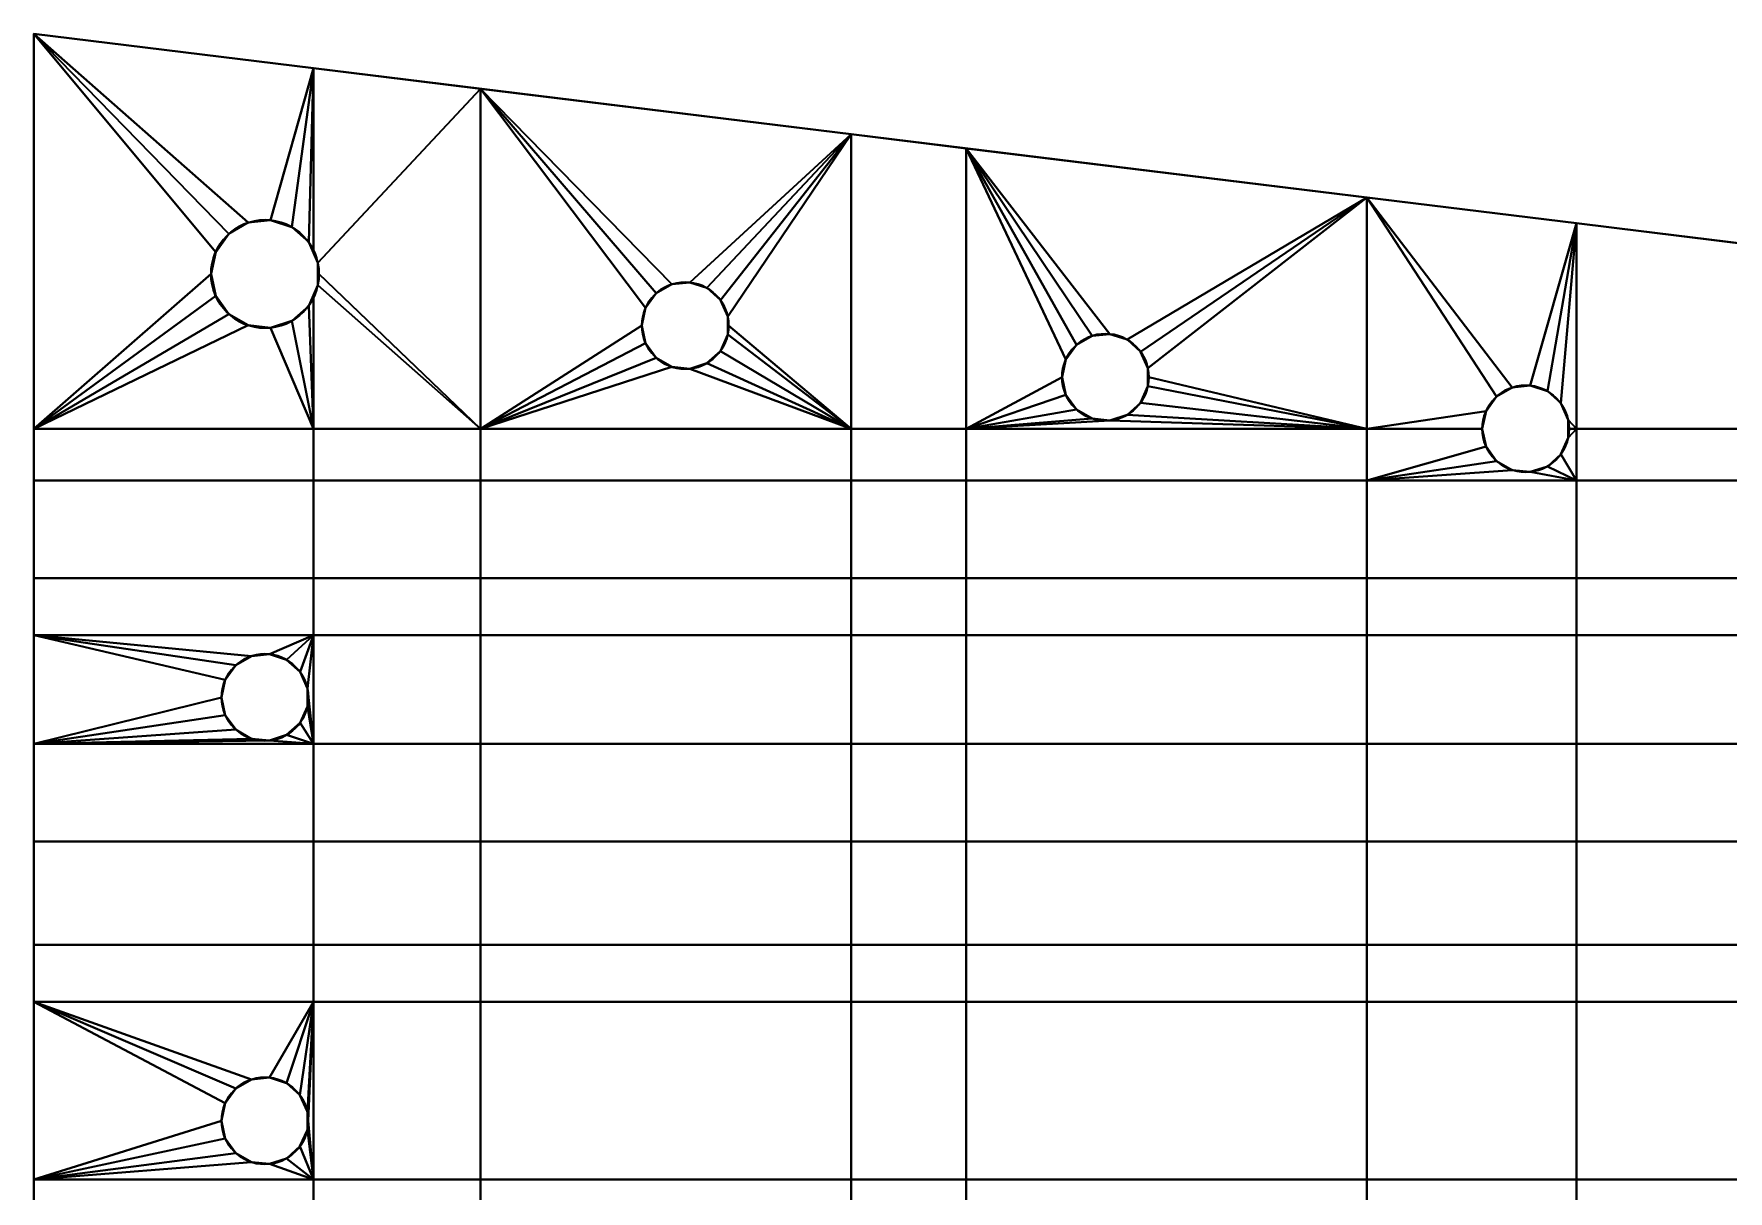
# Model space of a CAD drawing. Header units: millimetres. Extents: x 0 to 430, y 0 to 190.
# Drawn here: x 1.5 to 81.5, y 135.2 to 189.8 of the extents above; entities that cross this region are included whole.
import ezdxf

# ---------------------------------------------------------------- set-up
doc = ezdxf.new("R2010")
doc.units = ezdxf.units.MM
doc.layers.add('1', color=7, linetype='Continuous', true_color=0xffffff)

# ---------------------------------------------------------------- blocks, each defined once
blk = doc.blocks.new('UG_SURFACE_001')
at = {"layer": '1', "color": 252, "linetype": 'Continuous', "lineweight": 35}
for points in [[(1.5, 189.815819, 3.5), (10.088467, 179.512441, 3.5), (10.711725, 180.370286, 3.5)], [(1.5, 189.815819, 3.5), (1.5, 171.163097, 3.5), (9.868008, 178.475261, 3.5), (10.088467, 179.512441, 3.5)], [(14.704899, 188.194469, 3.5), (1.5, 189.815819, 3.5), (11.630015, 180.900455, 3.5), (12.684555, 181.011289, 3.5)], [(10.711725, 180.370286, 3.5), (11.630015, 180.900455, 3.5), (1.5, 189.815819, 3.5)], [(1.5, 189.815819, 1.5), (11.630015, 180.900455, 1.5), (10.711725, 180.370286, 1.5)], [(10.711725, 180.370286, 1.5), (10.088467, 179.512441, 1.5), (1.5, 189.815819, 1.5)], [(10.088467, 179.512441, 1.5), (9.868008, 178.475261, 1.5), (1.5, 171.163097, 1.5), (1.5, 189.815819, 1.5)], [(12.684555, 181.011289, 1.5), (11.630015, 180.900455, 1.5), (1.5, 189.815819, 1.5), (14.704899, 188.194469, 1.5)], [(14.704899, 188.194469, 1.5), (1.5, 189.815819, 1.5), (1.5, 189.815819, 3.5), (14.704899, 188.194469, 3.5)], [(1.5, 171.163097, 3.5), (1.5, 189.815819, 3.5), (1.5, 189.815819, 1.5), (1.5, 171.163097, 1.5)], [(14.704899, 188.194469, 3.5), (12.684555, 181.011289, 3.5), (13.693008, 180.683628, 3.5)], [(13.693008, 180.683628, 1.5), (12.684555, 181.011289, 1.5), (14.704899, 188.194469, 1.5)], [(13.693008, 180.683628, 3.5), (14.481001, 179.974109, 3.5), (14.704899, 188.194469, 3.5)], [(14.704899, 188.194469, 1.5), (14.481001, 179.974109, 1.5), (13.693008, 180.683628, 1.5)], [(14.481001, 179.974109, 3.5), (14.704899, 179.471225, 3.5), (14.704899, 188.194469, 3.5)], [(14.704899, 188.194469, 1.5), (14.704899, 179.471225, 1.5), (14.481001, 179.974109, 1.5)], [(22.593468, 187.225878, 3.5), (14.704899, 188.194469, 3.5), (14.704899, 179.471225, 3.5), (14.912284, 179.005429, 3.5)], [(14.912284, 179.005429, 1.5), (14.704899, 179.471225, 1.5), (14.704899, 188.194469, 1.5), (22.593468, 187.225878, 1.5)], [(14.704899, 188.194469, 3.5), (22.593468, 187.225878, 3.5), (22.593468, 187.225878, 1.5), (14.704899, 188.194469, 1.5)], [(22.593468, 171.163097, 3.5), (22.593468, 187.225878, 3.5), (14.912284, 179.005429, 3.5), (14.912284, 177.945092, 3.5)], [(14.968008, 178.475261, 1.5), (14.912284, 179.005429, 1.5), (22.593468, 187.225878, 1.5), (22.593468, 171.163097, 1.5)], [(22.593468, 187.225878, 3.5), (22.593468, 171.163097, 3.5), (30.218931, 176.037878, 3.5), (30.396162, 176.871687, 3.5)], [(22.593468, 187.225878, 3.5), (30.897213, 177.561328, 3.5), (31.635445, 177.987546, 3.5)], [(30.396162, 176.871687, 3.5), (30.897213, 177.561328, 3.5), (22.593468, 187.225878, 3.5)], [(31.635445, 177.987546, 3.5), (32.483213, 178.07664, 3.5), (40.102527, 185.076028, 3.5), (22.593468, 187.225878, 3.5)], [(22.593468, 187.225878, 1.5), (30.897213, 177.561328, 1.5), (30.396162, 176.871687, 1.5)], [(22.593468, 187.225878, 1.5), (40.102527, 185.076028, 1.5), (32.483213, 178.07664, 1.5), (31.635445, 177.987546, 1.5)], [(31.635445, 177.987546, 1.5), (30.897213, 177.561328, 1.5), (22.593468, 187.225878, 1.5)], [(30.396162, 176.871687, 1.5), (30.218931, 176.037878, 1.5), (22.593468, 171.163097, 1.5), (22.593468, 187.225878, 1.5)], [(22.593468, 187.225878, 3.5), (40.102527, 185.076028, 3.5), (40.102527, 185.076028, 1.5), (22.593468, 187.225878, 1.5)], [(40.102527, 185.076028, 3.5), (32.483213, 178.07664, 3.5), (33.293929, 177.813232, 3.5)], [(33.293929, 177.813232, 1.5), (32.483213, 178.07664, 1.5), (40.102527, 185.076028, 1.5)], [(33.293929, 177.813232, 3.5), (33.927415, 177.24283, 3.5), (40.102527, 185.076028, 3.5)], [(40.102527, 185.076028, 1.5), (33.927415, 177.24283, 1.5), (33.293929, 177.813232, 1.5)], [(33.927415, 177.24283, 3.5), (34.274135, 176.464096, 3.5), (40.102527, 185.076028, 3.5)], [(34.274135, 176.464096, 1.5), (33.927415, 177.24283, 1.5), (40.102527, 185.076028, 1.5)], [(40.102527, 171.163097, 3.5), (40.102527, 185.076028, 3.5), (34.274135, 176.464096, 3.5), (34.274135, 175.61166, 3.5)], [(34.318931, 176.037878, 1.5), (34.274135, 176.464096, 1.5), (40.102527, 185.076028, 1.5), (40.102527, 171.163097, 1.5)], [(40.102527, 185.076028, 3.5), (40.102527, 171.163097, 3.5), (45.534927, 171.163097, 3.5), (45.534927, 184.409007, 3.5)], [(45.534927, 184.409007, 1.5), (45.534927, 171.163097, 1.5), (40.102527, 171.163097, 1.5), (40.102527, 185.076028, 1.5)], [(40.102527, 185.076028, 3.5), (45.534927, 184.409007, 3.5), (45.534927, 184.409007, 1.5), (40.102527, 185.076028, 1.5)], [(45.534927, 184.409007, 3.5), (45.534927, 171.163097, 3.5), (50.069854, 173.60048, 3.5), (50.247084, 174.434289, 3.5)], [(45.534927, 184.409007, 3.5), (50.748136, 175.12393, 3.5), (51.486369, 175.550148, 3.5)], [(64.467095, 182.084441, 3.5), (45.534927, 184.409007, 3.5), (52.334137, 175.639257, 3.5), (53.144854, 175.375834, 3.5)], [(50.247084, 174.434289, 3.5), (50.748136, 175.12393, 3.5), (45.534927, 184.409007, 3.5)], [(51.486369, 175.550148, 3.5), (52.334137, 175.639257, 3.5), (45.534927, 184.409007, 3.5)], [(45.534927, 184.409007, 1.5), (50.748136, 175.12393, 1.5), (50.247084, 174.434289, 1.5)], [(45.534927, 184.409007, 1.5), (52.334137, 175.639257, 1.5), (51.486369, 175.550148, 1.5)], [(51.486369, 175.550148, 1.5), (50.748136, 175.12393, 1.5), (45.534927, 184.409007, 1.5)], [(53.144854, 175.375834, 1.5), (52.334137, 175.639257, 1.5), (45.534927, 184.409007, 1.5), (64.467095, 182.084441, 1.5)], [(50.247084, 174.434289, 1.5), (50.069854, 173.60048, 1.5), (45.534927, 171.163097, 1.5), (45.534927, 184.409007, 1.5)], [(45.534927, 184.409007, 3.5), (64.467095, 182.084441, 3.5), (64.467095, 182.084441, 1.5), (45.534927, 184.409007, 1.5)], [(53.144854, 175.375834, 3.5), (53.778339, 174.805447, 3.5), (64.467095, 182.084441, 3.5)], [(64.467095, 182.084441, 1.5), (53.778339, 174.805447, 1.5), (53.144854, 175.375834, 1.5)], [(53.778339, 174.805447, 3.5), (54.125056, 174.026713, 3.5), (64.467095, 182.084441, 3.5)], [(54.125056, 174.026713, 1.5), (53.778339, 174.805447, 1.5), (64.467095, 182.084441, 1.5)], [(64.467095, 171.163097, 3.5), (64.467095, 182.084441, 3.5), (54.125056, 174.026713, 3.5), (54.125056, 173.174262, 3.5)], [(54.169852, 173.60048, 1.5), (54.125056, 174.026713, 1.5), (64.467095, 182.084441, 1.5), (64.467095, 171.163097, 1.5)], [(64.467095, 182.084441, 3.5), (70.599057, 172.686547, 3.5), (71.33729, 173.112765, 3.5)], [(64.467095, 182.084441, 3.5), (64.467095, 171.163097, 3.5), (70.098005, 171.996906, 3.5), (70.599057, 172.686547, 3.5)], [(71.33729, 173.112765, 3.5), (72.185062, 173.201874, 3.5), (74.371278, 180.868357, 3.5), (64.467095, 182.084441, 3.5)], [(64.467095, 182.084441, 1.5), (74.371278, 180.868357, 1.5), (72.185062, 173.201874, 1.5), (71.33729, 173.112765, 1.5)], [(71.33729, 173.112765, 1.5), (70.599057, 172.686547, 1.5), (64.467095, 182.084441, 1.5)], [(70.599057, 172.686547, 1.5), (70.098005, 171.996906, 1.5), (64.467095, 171.163097, 1.5), (64.467095, 182.084441, 1.5)], [(64.467095, 182.084441, 3.5), (74.371278, 180.868357, 3.5), (74.371278, 180.868357, 1.5), (64.467095, 182.084441, 1.5)], [(11.630015, 180.900455, 1.5), (11.630015, 180.900455, 3.5), (10.711725, 180.370286, 3.5), (10.711725, 180.370286, 1.5)], [(12.684555, 181.011289, 1.5), (12.684555, 181.011289, 3.5), (11.630015, 180.900455, 3.5), (11.630015, 180.900455, 1.5)], [(13.693008, 180.683628, 1.5), (13.693008, 180.683628, 3.5), (12.684555, 181.011289, 3.5), (12.684555, 181.011289, 1.5)], [(10.711725, 180.370286, 1.5), (10.711725, 180.370286, 3.5), (10.088467, 179.512441, 3.5), (10.088467, 179.512441, 1.5)], [(14.481001, 179.974109, 1.5), (14.481001, 179.974109, 3.5), (13.693008, 180.683628, 3.5), (13.693008, 180.683628, 1.5)], [(74.371278, 180.868357, 3.5), (72.185062, 173.201874, 3.5), (72.995774, 172.938451, 3.5)], [(72.995774, 172.938451, 1.5), (72.185062, 173.201874, 1.5), (74.371278, 180.868357, 1.5)], [(72.995774, 172.938451, 3.5), (73.62926, 172.368065, 3.5), (74.371278, 180.868357, 3.5)], [(74.371278, 180.868357, 1.5), (73.62926, 172.368065, 1.5), (72.995774, 172.938451, 1.5)], [(74.371278, 171.163097, 3.5), (74.371278, 180.868357, 3.5), (73.62926, 172.368065, 3.5), (73.97598, 171.589315, 3.5)], [(73.97598, 171.589315, 1.5), (73.62926, 172.368065, 1.5), (74.371278, 180.868357, 1.5), (74.371278, 171.163097, 1.5)], [(74.371278, 180.868357, 3.5), (74.371278, 171.163097, 3.5), (84.296733, 171.163097, 3.5), (84.296733, 179.649666, 3.5)], [(84.296733, 179.649666, 1.5), (84.296733, 171.163097, 1.5), (74.371278, 171.163097, 1.5), (74.371278, 180.868357, 1.5)], [(74.371278, 180.868357, 3.5), (84.296733, 179.649666, 3.5), (84.296733, 179.649666, 1.5), (74.371278, 180.868357, 1.5)], [(10.088467, 179.512441, 1.5), (10.088467, 179.512441, 3.5), (9.868008, 178.475261, 3.5), (9.868008, 178.475261, 1.5)], [(14.704899, 179.471225, 3.5), (14.481001, 179.974109, 3.5), (14.481001, 179.974109, 1.5), (14.704899, 179.471225, 1.5)], [(14.704899, 179.471225, 1.5), (14.912284, 179.005429, 1.5), (14.912284, 179.005429, 3.5), (14.704899, 179.471225, 3.5)], [(14.912284, 177.945092, 3.5), (14.912284, 179.005429, 3.5), (14.968008, 178.475261, 1.5)], [(14.912284, 179.005429, 3.5), (14.912284, 179.005429, 1.5), (14.968008, 178.475261, 1.5)], [(10.088467, 177.43808, 3.5), (9.868008, 178.475261, 3.5), (1.5, 171.163097, 3.5)], [(1.5, 171.163097, 1.5), (9.868008, 178.475261, 1.5), (10.088467, 177.43808, 1.5)], [(9.868008, 178.475261, 1.5), (9.868008, 178.475261, 3.5), (10.088467, 177.43808, 3.5), (10.088467, 177.43808, 1.5)], [(14.912284, 177.945092, 3.5), (14.704899, 177.479297, 3.5), (14.704899, 171.163097, 3.5), (22.593468, 171.163097, 3.5)], [(22.593468, 171.163097, 1.5), (14.704899, 171.163097, 1.5), (14.704899, 177.479297, 1.5), (14.912284, 177.945092, 1.5)], [(14.704899, 177.479297, 3.5), (14.912284, 177.945092, 3.5), (14.912284, 177.945092, 1.5), (14.704899, 177.479297, 1.5)], [(22.593468, 171.163097, 1.5), (14.912284, 177.945092, 1.5), (14.968008, 178.475261, 1.5)], [(14.968008, 178.475261, 1.5), (14.912284, 177.945092, 1.5), (14.912284, 177.945092, 3.5)], [(31.635445, 177.987546, 1.5), (31.635445, 177.987546, 3.5), (30.897213, 177.561328, 3.5), (30.897213, 177.561328, 1.5)], [(32.483213, 178.07664, 1.5), (32.483213, 178.07664, 3.5), (31.635445, 177.987546, 3.5), (31.635445, 177.987546, 1.5)], [(33.293929, 177.813232, 1.5), (33.293929, 177.813232, 3.5), (32.483213, 178.07664, 3.5), (32.483213, 178.07664, 1.5)], [(33.927415, 177.24283, 1.5), (33.927415, 177.24283, 3.5), (33.293929, 177.813232, 3.5), (33.293929, 177.813232, 1.5)], [(10.711725, 176.580235, 3.5), (10.088467, 177.43808, 3.5), (1.5, 171.163097, 3.5)], [(1.5, 171.163097, 1.5), (10.088467, 177.43808, 1.5), (10.711725, 176.580235, 1.5)], [(10.088467, 177.43808, 1.5), (10.088467, 177.43808, 3.5), (10.711725, 176.580235, 3.5), (10.711725, 176.580235, 1.5)], [(14.704899, 171.163097, 3.5), (14.481001, 176.976413, 3.5), (13.693008, 176.266894, 3.5)], [(13.693008, 176.266894, 1.5), (14.481001, 176.976413, 1.5), (14.704899, 171.163097, 1.5)], [(13.693008, 176.266894, 1.5), (13.693008, 176.266894, 3.5), (14.481001, 176.976413, 3.5), (14.481001, 176.976413, 1.5)], [(14.704899, 171.163097, 3.5), (14.704899, 177.479297, 3.5), (14.481001, 176.976413, 3.5)], [(14.481001, 176.976413, 1.5), (14.704899, 177.479297, 1.5), (14.704899, 171.163097, 1.5)], [(14.704899, 177.479297, 1.5), (14.481001, 176.976413, 1.5), (14.481001, 176.976413, 3.5), (14.704899, 177.479297, 3.5)], [(30.897213, 177.561328, 1.5), (30.897213, 177.561328, 3.5), (30.396162, 176.871687, 3.5), (30.396162, 176.871687, 1.5)], [(34.274135, 176.464096, 1.5), (34.274135, 176.464096, 3.5), (33.927415, 177.24283, 3.5), (33.927415, 177.24283, 1.5)], [(1.5, 171.163097, 3.5), (11.630015, 176.050067, 3.5), (10.711725, 176.580235, 3.5)], [(10.711725, 176.580235, 1.5), (11.630015, 176.050067, 1.5), (1.5, 171.163097, 1.5)], [(10.711725, 176.580235, 1.5), (10.711725, 176.580235, 3.5), (11.630015, 176.050067, 3.5), (11.630015, 176.050067, 1.5)], [(13.693008, 176.266894, 3.5), (12.684555, 175.939232, 3.5), (14.704899, 171.163097, 3.5)], [(14.704899, 171.163097, 1.5), (12.684555, 175.939232, 1.5), (13.693008, 176.266894, 1.5)], [(12.684555, 175.939232, 1.5), (12.684555, 175.939232, 3.5), (13.693008, 176.266894, 3.5), (13.693008, 176.266894, 1.5)], [(30.396162, 176.871687, 1.5), (30.396162, 176.871687, 3.5), (30.218931, 176.037878, 3.5), (30.218931, 176.037878, 1.5)], [(34.274135, 176.464096, 3.5), (34.274135, 176.464096, 1.5), (34.318931, 176.037878, 1.5)], [(34.318931, 176.037878, 1.5), (34.274135, 175.61166, 3.5), (34.274135, 176.464096, 3.5)], [(12.684555, 175.939232, 3.5), (11.630015, 176.050067, 3.5), (1.5, 171.163097, 3.5), (14.704899, 171.163097, 3.5)], [(14.704899, 171.163097, 1.5), (1.5, 171.163097, 1.5), (11.630015, 176.050067, 1.5), (12.684555, 175.939232, 1.5)], [(11.630015, 176.050067, 1.5), (11.630015, 176.050067, 3.5), (12.684555, 175.939232, 3.5), (12.684555, 175.939232, 1.5)], [(30.396162, 175.204068, 3.5), (30.218931, 176.037878, 3.5), (22.593468, 171.163097, 3.5)], [(22.593468, 171.163097, 1.5), (30.218931, 176.037878, 1.5), (30.396162, 175.204068, 1.5)], [(30.218931, 176.037878, 1.5), (30.218931, 176.037878, 3.5), (30.396162, 175.204068, 3.5), (30.396162, 175.204068, 1.5)], [(34.274135, 175.61166, 3.5), (33.927415, 174.83291, 3.5), (40.102527, 171.163097, 3.5)], [(40.102527, 171.163097, 1.5), (33.927415, 174.83291, 1.5), (34.274135, 175.61166, 1.5)], [(33.927415, 174.83291, 1.5), (33.927415, 174.83291, 3.5), (34.274135, 175.61166, 3.5), (34.274135, 175.61166, 1.5)], [(40.102527, 171.163097, 1.5), (34.274135, 175.61166, 1.5), (34.318931, 176.037878, 1.5)], [(34.318931, 176.037878, 1.5), (34.274135, 175.61166, 1.5), (34.274135, 175.61166, 3.5)], [(51.486369, 175.550148, 1.5), (51.486369, 175.550148, 3.5), (50.748136, 175.12393, 3.5), (50.748136, 175.12393, 1.5)], [(52.334137, 175.639257, 1.5), (52.334137, 175.639257, 3.5), (51.486369, 175.550148, 3.5), (51.486369, 175.550148, 1.5)], [(53.144854, 175.375834, 1.5), (53.144854, 175.375834, 3.5), (52.334137, 175.639257, 3.5), (52.334137, 175.639257, 1.5)], [(53.778339, 174.805447, 1.5), (53.778339, 174.805447, 3.5), (53.144854, 175.375834, 3.5), (53.144854, 175.375834, 1.5)], [(22.593468, 171.163097, 3.5), (30.897213, 174.514428, 3.5), (30.396162, 175.204068, 3.5)], [(30.396162, 175.204068, 1.5), (30.897213, 174.514428, 1.5), (22.593468, 171.163097, 1.5)], [(31.635445, 174.08821, 3.5), (30.897213, 174.514428, 3.5), (22.593468, 171.163097, 3.5)], [(22.593468, 171.163097, 1.5), (30.897213, 174.514428, 1.5), (31.635445, 174.08821, 1.5)], [(30.396162, 175.204068, 1.5), (30.396162, 175.204068, 3.5), (30.897213, 174.514428, 3.5), (30.897213, 174.514428, 1.5)], [(30.897213, 174.514428, 1.5), (30.897213, 174.514428, 3.5), (31.635445, 174.08821, 3.5), (31.635445, 174.08821, 1.5)], [(40.102527, 171.163097, 3.5), (33.927415, 174.83291, 3.5), (33.293929, 174.262524, 3.5)], [(33.293929, 174.262524, 1.5), (33.927415, 174.83291, 1.5), (40.102527, 171.163097, 1.5)], [(33.293929, 174.262524, 1.5), (33.293929, 174.262524, 3.5), (33.927415, 174.83291, 3.5), (33.927415, 174.83291, 1.5)], [(50.748136, 175.12393, 1.5), (50.748136, 175.12393, 3.5), (50.247084, 174.434289, 3.5), (50.247084, 174.434289, 1.5)], [(54.125056, 174.026713, 1.5), (54.125056, 174.026713, 3.5), (53.778339, 174.805447, 3.5), (53.778339, 174.805447, 1.5)], [(22.593468, 171.163097, 3.5), (40.102527, 171.163097, 3.5), (32.483213, 173.999101, 3.5), (31.635445, 174.08821, 3.5)], [(31.635445, 174.08821, 1.5), (32.483213, 173.999101, 1.5), (40.102527, 171.163097, 1.5), (22.593468, 171.163097, 1.5)], [(31.635445, 174.08821, 1.5), (31.635445, 174.08821, 3.5), (32.483213, 173.999101, 3.5), (32.483213, 173.999101, 1.5)], [(33.293929, 174.262524, 3.5), (32.483213, 173.999101, 3.5), (40.102527, 171.163097, 3.5)], [(40.102527, 171.163097, 1.5), (32.483213, 173.999101, 1.5), (33.293929, 174.262524, 1.5)], [(32.483213, 173.999101, 1.5), (32.483213, 173.999101, 3.5), (33.293929, 174.262524, 3.5), (33.293929, 174.262524, 1.5)], [(50.247084, 174.434289, 1.5), (50.247084, 174.434289, 3.5), (50.069854, 173.60048, 3.5), (50.069854, 173.60048, 1.5)], [(54.125056, 174.026713, 3.5), (54.125056, 174.026713, 1.5), (54.169852, 173.60048, 1.5)], [(54.169852, 173.60048, 1.5), (54.125056, 173.174262, 3.5), (54.125056, 174.026713, 3.5)], [(50.247084, 172.766671, 3.5), (50.069854, 173.60048, 3.5), (45.534927, 171.163097, 3.5)], [(45.534927, 171.163097, 1.5), (50.069854, 173.60048, 1.5), (50.247084, 172.766671, 1.5)], [(50.069854, 173.60048, 1.5), (50.069854, 173.60048, 3.5), (50.247084, 172.766671, 3.5), (50.247084, 172.766671, 1.5)], [(54.125056, 173.174262, 3.5), (53.778339, 172.395527, 3.5), (64.467095, 171.163097, 3.5)], [(64.467095, 171.163097, 1.5), (53.778339, 172.395527, 1.5), (54.125056, 173.174262, 1.5)], [(53.778339, 172.395527, 1.5), (53.778339, 172.395527, 3.5), (54.125056, 173.174262, 3.5), (54.125056, 173.174262, 1.5)], [(64.467095, 171.163097, 1.5), (54.125056, 173.174262, 1.5), (54.169852, 173.60048, 1.5)], [(54.169852, 173.60048, 1.5), (54.125056, 173.174262, 1.5), (54.125056, 173.174262, 3.5)], [(71.33729, 173.112765, 1.5), (71.33729, 173.112765, 3.5), (70.599057, 172.686547, 3.5), (70.599057, 172.686547, 1.5)], [(72.185062, 173.201874, 1.5), (72.185062, 173.201874, 3.5), (71.33729, 173.112765, 3.5), (71.33729, 173.112765, 1.5)], [(72.995774, 172.938451, 1.5), (72.995774, 172.938451, 3.5), (72.185062, 173.201874, 3.5), (72.185062, 173.201874, 1.5)], [(73.62926, 172.368065, 1.5), (73.62926, 172.368065, 3.5), (72.995774, 172.938451, 3.5), (72.995774, 172.938451, 1.5)], [(45.534927, 171.163097, 3.5), (50.748136, 172.077045, 3.5), (50.247084, 172.766671, 3.5)], [(50.247084, 172.766671, 1.5), (50.748136, 172.077045, 1.5), (45.534927, 171.163097, 1.5)], [(51.486369, 171.650827, 3.5), (50.748136, 172.077045, 3.5), (45.534927, 171.163097, 3.5)], [(45.534927, 171.163097, 1.5), (50.748136, 172.077045, 1.5), (51.486369, 171.650827, 1.5)], [(50.247084, 172.766671, 1.5), (50.247084, 172.766671, 3.5), (50.748136, 172.077045, 3.5), (50.748136, 172.077045, 1.5)], [(50.748136, 172.077045, 1.5), (50.748136, 172.077045, 3.5), (51.486369, 171.650827, 3.5), (51.486369, 171.650827, 1.5)], [(64.467095, 171.163097, 3.5), (53.778339, 172.395527, 3.5), (53.144854, 171.825141, 3.5)], [(53.144854, 171.825141, 1.5), (53.778339, 172.395527, 1.5), (64.467095, 171.163097, 1.5)], [(53.144854, 171.825141, 1.5), (53.144854, 171.825141, 3.5), (53.778339, 172.395527, 3.5), (53.778339, 172.395527, 1.5)], [(70.599057, 172.686547, 1.5), (70.599057, 172.686547, 3.5), (70.098005, 171.996906, 3.5), (70.098005, 171.996906, 1.5)], [(73.97598, 171.589315, 1.5), (73.97598, 171.589315, 3.5), (73.62926, 172.368065, 3.5), (73.62926, 172.368065, 1.5)], [(52.334137, 171.561718, 3.5), (51.486369, 171.650827, 3.5), (45.534927, 171.163097, 3.5)], [(45.534927, 171.163097, 1.5), (51.486369, 171.650827, 1.5), (52.334137, 171.561718, 1.5)], [(45.534927, 171.163097, 3.5), (64.467095, 171.163097, 3.5), (52.334137, 171.561718, 3.5)], [(52.334137, 171.561718, 1.5), (64.467095, 171.163097, 1.5), (45.534927, 171.163097, 1.5)], [(51.486369, 171.650827, 1.5), (51.486369, 171.650827, 3.5), (52.334137, 171.561718, 3.5), (52.334137, 171.561718, 1.5)], [(53.144854, 171.825141, 3.5), (52.334137, 171.561718, 3.5), (64.467095, 171.163097, 3.5)], [(64.467095, 171.163097, 1.5), (52.334137, 171.561718, 1.5), (53.144854, 171.825141, 1.5)], [(52.334137, 171.561718, 1.5), (52.334137, 171.561718, 3.5), (53.144854, 171.825141, 3.5), (53.144854, 171.825141, 1.5)], [(64.467095, 171.163097, 3.5), (69.920778, 171.163097, 3.5), (70.098005, 171.996906, 3.5)], [(70.098005, 171.996906, 1.5), (69.920778, 171.163097, 1.5), (64.467095, 171.163097, 1.5)], [(70.098005, 171.996906, 1.5), (70.098005, 171.996906, 3.5), (69.920778, 171.163097, 3.5), (69.920778, 171.163097, 1.5)], [(73.97598, 171.589315, 3.5), (73.97598, 171.163097, 3.5), (74.371278, 171.163097, 3.5)], [(74.371278, 171.163097, 1.5), (74.020773, 171.163097, 1.5), (73.97598, 171.589315, 1.5)], [(74.020773, 171.163097, 1.5), (73.97598, 171.163097, 3.5), (73.97598, 171.589315, 3.5)], [(73.97598, 171.589315, 3.5), (73.97598, 171.589315, 1.5), (74.020773, 171.163097, 1.5)], [(14.704899, 171.163097, 3.5), (1.5, 171.163097, 3.5), (1.5, 168.725714, 3.5), (14.704899, 168.725714, 3.5)], [(14.704899, 168.725714, 1.5), (1.5, 168.725714, 1.5), (1.5, 171.163097, 1.5), (14.704899, 171.163097, 1.5)], [(1.5, 168.725714, 3.5), (1.5, 171.163097, 3.5), (1.5, 171.163097, 1.5), (1.5, 168.725714, 1.5)], [(22.593468, 171.163097, 3.5), (14.704899, 171.163097, 3.5), (14.704899, 168.725714, 3.5), (22.593468, 168.725714, 3.5)], [(22.593468, 168.725714, 1.5), (14.704899, 168.725714, 1.5), (14.704899, 171.163097, 1.5), (22.593468, 171.163097, 1.5)], [(40.102527, 171.163097, 3.5), (22.593468, 171.163097, 3.5), (22.593468, 168.725714, 3.5), (40.102527, 168.725714, 3.5)], [(40.102527, 168.725714, 1.5), (22.593468, 168.725714, 1.5), (22.593468, 171.163097, 1.5), (40.102527, 171.163097, 1.5)], [(45.534927, 171.163097, 3.5), (40.102527, 171.163097, 3.5), (40.102527, 168.725714, 3.5), (45.534927, 168.725714, 3.5)], [(45.534927, 168.725714, 1.5), (40.102527, 168.725714, 1.5), (40.102527, 171.163097, 1.5), (45.534927, 171.163097, 1.5)], [(64.467095, 171.163097, 3.5), (45.534927, 171.163097, 3.5), (45.534927, 168.725714, 3.5), (64.467095, 168.725714, 3.5)], [(64.467095, 168.725714, 1.5), (45.534927, 168.725714, 1.5), (45.534927, 171.163097, 1.5), (64.467095, 171.163097, 1.5)], [(70.098005, 170.329288, 3.5), (69.920778, 171.163097, 3.5), (64.467095, 171.163097, 3.5), (64.467095, 168.725714, 3.5)], [(64.467095, 168.725714, 1.5), (64.467095, 171.163097, 1.5), (69.920778, 171.163097, 1.5), (70.098005, 170.329288, 1.5)], [(69.920778, 171.163097, 1.5), (69.920778, 171.163097, 3.5), (70.098005, 170.329288, 3.5), (70.098005, 170.329288, 1.5)], [(74.371278, 168.725714, 3.5), (74.371278, 171.163097, 3.5), (73.97598, 170.736879, 3.5), (73.62926, 169.958144, 3.5)], [(74.371278, 171.163097, 1.5), (74.371278, 168.725714, 1.5), (73.62926, 169.958144, 1.5), (73.97598, 170.736879, 1.5)], [(73.62926, 169.958144, 1.5), (73.62926, 169.958144, 3.5), (73.97598, 170.736879, 3.5), (73.97598, 170.736879, 1.5)], [(74.371278, 171.163097, 3.5), (73.97598, 171.163097, 3.5), (73.97598, 170.736879, 3.5)], [(73.97598, 170.736879, 1.5), (74.020773, 171.163097, 1.5), (74.371278, 171.163097, 1.5)], [(74.020773, 171.163097, 1.5), (73.97598, 170.736879, 1.5), (73.97598, 170.736879, 3.5)], [(73.97598, 170.736879, 3.5), (73.97598, 171.163097, 3.5), (74.020773, 171.163097, 1.5)], [(84.296733, 171.163097, 3.5), (74.371278, 171.163097, 3.5), (74.371278, 168.725714, 3.5), (84.296733, 168.725714, 3.5)], [(84.296733, 168.725714, 1.5), (74.371278, 168.725714, 1.5), (74.371278, 171.163097, 1.5), (84.296733, 171.163097, 1.5)], [(70.599057, 169.639647, 3.5), (70.098005, 170.329288, 3.5), (64.467095, 168.725714, 3.5)], [(64.467095, 168.725714, 1.5), (70.098005, 170.329288, 1.5), (70.599057, 169.639647, 1.5)], [(70.098005, 170.329288, 1.5), (70.098005, 170.329288, 3.5), (70.599057, 169.639647, 3.5), (70.599057, 169.639647, 1.5)], [(74.371278, 168.725714, 3.5), (73.62926, 169.958144, 3.5), (72.995774, 169.387743, 3.5)], [(72.995774, 169.387743, 1.5), (73.62926, 169.958144, 1.5), (74.371278, 168.725714, 1.5)], [(72.995774, 169.387743, 1.5), (72.995774, 169.387743, 3.5), (73.62926, 169.958144, 3.5), (73.62926, 169.958144, 1.5)], [(71.33729, 169.213429, 3.5), (70.599057, 169.639647, 3.5), (64.467095, 168.725714, 3.5)], [(64.467095, 168.725714, 1.5), (70.599057, 169.639647, 1.5), (71.33729, 169.213429, 1.5)], [(64.467095, 168.725714, 3.5), (74.371278, 168.725714, 3.5), (72.185062, 169.124335, 3.5), (71.33729, 169.213429, 3.5)], [(71.33729, 169.213429, 1.5), (72.185062, 169.124335, 1.5), (74.371278, 168.725714, 1.5), (64.467095, 168.725714, 1.5)], [(70.599057, 169.639647, 1.5), (70.599057, 169.639647, 3.5), (71.33729, 169.213429, 3.5), (71.33729, 169.213429, 1.5)], [(71.33729, 169.213429, 1.5), (71.33729, 169.213429, 3.5), (72.185062, 169.124335, 3.5), (72.185062, 169.124335, 1.5)], [(72.995774, 169.387743, 3.5), (72.185062, 169.124335, 3.5), (74.371278, 168.725714, 3.5)], [(74.371278, 168.725714, 1.5), (72.185062, 169.124335, 1.5), (72.995774, 169.387743, 1.5)], [(72.185062, 169.124335, 1.5), (72.185062, 169.124335, 3.5), (72.995774, 169.387743, 3.5), (72.995774, 169.387743, 1.5)], [(14.704899, 168.725714, 3.5), (1.5, 168.725714, 3.5), (1.5, 164.100945, 3.5), (14.704899, 164.100945, 3.5)], [(14.704899, 164.100945, 1.5), (1.5, 164.100945, 1.5), (1.5, 168.725714, 1.5), (14.704899, 168.725714, 1.5)], [(1.5, 164.100945, 3.5), (1.5, 168.725714, 3.5), (1.5, 168.725714, 1.5), (1.5, 164.100945, 1.5)], [(22.593468, 168.725714, 3.5), (14.704899, 168.725714, 3.5), (14.704899, 164.100945, 3.5), (22.593468, 164.100945, 3.5)], [(22.593468, 164.100945, 1.5), (14.704899, 164.100945, 1.5), (14.704899, 168.725714, 1.5), (22.593468, 168.725714, 1.5)], [(40.102527, 168.725714, 3.5), (22.593468, 168.725714, 3.5), (22.593468, 164.100945, 3.5), (40.102527, 164.100945, 3.5)], [(40.102527, 164.100945, 1.5), (22.593468, 164.100945, 1.5), (22.593468, 168.725714, 1.5), (40.102527, 168.725714, 1.5)], [(45.534927, 168.725714, 3.5), (40.102527, 168.725714, 3.5), (40.102527, 164.100945, 3.5), (45.534927, 164.100945, 3.5)], [(45.534927, 164.100945, 1.5), (40.102527, 164.100945, 1.5), (40.102527, 168.725714, 1.5), (45.534927, 168.725714, 1.5)], [(64.467095, 168.725714, 3.5), (45.534927, 168.725714, 3.5), (45.534927, 164.100945, 3.5), (64.467095, 164.100945, 3.5)], [(64.467095, 164.100945, 1.5), (45.534927, 164.100945, 1.5), (45.534927, 168.725714, 1.5), (64.467095, 168.725714, 1.5)], [(74.371278, 168.725714, 3.5), (64.467095, 168.725714, 3.5), (64.467095, 164.100945, 3.5), (74.371278, 164.100945, 3.5)], [(74.371278, 164.100945, 1.5), (64.467095, 164.100945, 1.5), (64.467095, 168.725714, 1.5), (74.371278, 168.725714, 1.5)], [(84.296733, 168.725714, 3.5), (74.371278, 168.725714, 3.5), (74.371278, 164.100945, 3.5), (84.296733, 164.100945, 3.5)], [(84.296733, 164.100945, 1.5), (74.371278, 164.100945, 1.5), (74.371278, 168.725714, 1.5), (84.296733, 168.725714, 1.5)], [(14.704899, 164.100945, 3.5), (1.5, 164.100945, 3.5), (1.5, 161.41355, 3.5), (14.704899, 161.41355, 3.5)], [(14.704899, 161.41355, 1.5), (1.5, 161.41355, 1.5), (1.5, 164.100945, 1.5), (14.704899, 164.100945, 1.5)], [(1.5, 161.41355, 3.5), (1.5, 164.100945, 3.5), (1.5, 164.100945, 1.5), (1.5, 161.41355, 1.5)], [(22.593468, 164.100945, 3.5), (14.704899, 164.100945, 3.5), (14.704899, 161.41355, 3.5), (22.593468, 161.41355, 3.5)], [(22.593468, 161.41355, 1.5), (14.704899, 161.41355, 1.5), (14.704899, 164.100945, 1.5), (22.593468, 164.100945, 1.5)], [(40.102527, 164.100945, 3.5), (22.593468, 164.100945, 3.5), (22.593468, 161.41355, 3.5), (40.102527, 161.41355, 3.5)], [(40.102527, 161.41355, 1.5), (22.593468, 161.41355, 1.5), (22.593468, 164.100945, 1.5), (40.102527, 164.100945, 1.5)], [(45.534927, 164.100945, 3.5), (40.102527, 164.100945, 3.5), (40.102527, 161.41355, 3.5), (45.534927, 161.41355, 3.5)], [(45.534927, 161.41355, 1.5), (40.102527, 161.41355, 1.5), (40.102527, 164.100945, 1.5), (45.534927, 164.100945, 1.5)], [(64.467095, 164.100945, 3.5), (45.534927, 164.100945, 3.5), (45.534927, 161.41355, 3.5), (64.467095, 161.41355, 3.5)], [(64.467095, 161.41355, 1.5), (45.534927, 161.41355, 1.5), (45.534927, 164.100945, 1.5), (64.467095, 164.100945, 1.5)], [(74.371278, 164.100945, 3.5), (64.467095, 164.100945, 3.5), (64.467095, 161.41355, 3.5), (74.371278, 161.41355, 3.5)], [(74.371278, 161.41355, 1.5), (64.467095, 161.41355, 1.5), (64.467095, 164.100945, 1.5), (74.371278, 164.100945, 1.5)], [(84.296733, 164.100945, 3.5), (74.371278, 164.100945, 3.5), (74.371278, 161.41355, 3.5), (84.296733, 161.41355, 3.5)], [(84.296733, 161.41355, 1.5), (74.371278, 161.41355, 1.5), (74.371278, 164.100945, 1.5), (84.296733, 164.100945, 1.5)], [(10.3652, 158.475265, 3.5), (10.542432, 159.309074, 3.5), (1.5, 161.41355, 3.5), (1.5, 156.288326, 3.5)], [(1.5, 161.41355, 3.5), (11.043482, 159.9987, 3.5), (11.781715, 160.424933, 3.5)], [(10.542432, 159.309074, 3.5), (11.043482, 159.9987, 3.5), (1.5, 161.41355, 3.5)], [(11.781715, 160.424933, 3.5), (12.629483, 160.514027, 3.5), (14.704899, 161.41355, 3.5), (1.5, 161.41355, 3.5)], [(1.5, 161.41355, 1.5), (11.043482, 159.9987, 1.5), (10.542432, 159.309074, 1.5)], [(1.5, 161.41355, 1.5), (14.704899, 161.41355, 1.5), (12.629483, 160.514027, 1.5), (11.781715, 160.424933, 1.5)], [(11.781715, 160.424933, 1.5), (11.043482, 159.9987, 1.5), (1.5, 161.41355, 1.5)], [(10.542432, 159.309074, 1.5), (10.3652, 158.475265, 1.5), (1.5, 156.288326, 1.5), (1.5, 161.41355, 1.5)], [(1.5, 156.288326, 3.5), (1.5, 161.41355, 3.5), (1.5, 161.41355, 1.5), (1.5, 156.288326, 1.5)], [(14.704899, 161.41355, 3.5), (12.629483, 160.514027, 3.5), (13.4402, 160.250619, 3.5)], [(13.4402, 160.250619, 1.5), (12.629483, 160.514027, 1.5), (14.704899, 161.41355, 1.5)], [(13.4402, 160.250619, 3.5), (14.073685, 159.680218, 3.5), (14.704899, 161.41355, 3.5)], [(14.704899, 161.41355, 1.5), (14.073685, 159.680218, 1.5), (13.4402, 160.250619, 1.5)], [(14.073685, 159.680218, 3.5), (14.420402, 158.901483, 3.5), (14.704899, 161.41355, 3.5)], [(14.420402, 158.901483, 1.5), (14.073685, 159.680218, 1.5), (14.704899, 161.41355, 1.5)], [(14.704899, 156.288326, 3.5), (14.704899, 161.41355, 3.5), (14.420402, 158.901483, 3.5), (14.420402, 158.049047, 3.5)], [(14.4652, 158.475265, 1.5), (14.420402, 158.901483, 1.5), (14.704899, 161.41355, 1.5), (14.704899, 156.288326, 1.5)], [(22.593468, 161.41355, 3.5), (14.704899, 161.41355, 3.5), (14.704899, 156.288326, 3.5), (22.593468, 156.288326, 3.5)], [(22.593468, 156.288326, 1.5), (14.704899, 156.288326, 1.5), (14.704899, 161.41355, 1.5), (22.593468, 161.41355, 1.5)], [(40.102527, 161.41355, 3.5), (22.593468, 161.41355, 3.5), (22.593468, 156.288326, 3.5), (40.102527, 156.288326, 3.5)], [(40.102527, 156.288326, 1.5), (22.593468, 156.288326, 1.5), (22.593468, 161.41355, 1.5), (40.102527, 161.41355, 1.5)], [(45.534927, 161.41355, 3.5), (40.102527, 161.41355, 3.5), (40.102527, 156.288326, 3.5), (45.534927, 156.288326, 3.5)], [(45.534927, 156.288326, 1.5), (40.102527, 156.288326, 1.5), (40.102527, 161.41355, 1.5), (45.534927, 161.41355, 1.5)], [(64.467095, 161.41355, 3.5), (45.534927, 161.41355, 3.5), (45.534927, 156.288326, 3.5), (64.467095, 156.288326, 3.5)], [(64.467095, 156.288326, 1.5), (45.534927, 156.288326, 1.5), (45.534927, 161.41355, 1.5), (64.467095, 161.41355, 1.5)], [(74.371278, 161.41355, 3.5), (64.467095, 161.41355, 3.5), (64.467095, 156.288326, 3.5), (74.371278, 156.288326, 3.5)], [(74.371278, 156.288326, 1.5), (64.467095, 156.288326, 1.5), (64.467095, 161.41355, 1.5), (74.371278, 161.41355, 1.5)], [(84.296733, 161.41355, 3.5), (74.371278, 161.41355, 3.5), (74.371278, 156.288326, 3.5), (84.296733, 156.288326, 3.5)], [(84.296733, 156.288326, 1.5), (74.371278, 156.288326, 1.5), (74.371278, 161.41355, 1.5), (84.296733, 161.41355, 1.5)], [(11.781715, 160.424933, 1.5), (11.781715, 160.424933, 3.5), (11.043482, 159.9987, 3.5), (11.043482, 159.9987, 1.5)], [(12.629483, 160.514027, 1.5), (12.629483, 160.514027, 3.5), (11.781715, 160.424933, 3.5), (11.781715, 160.424933, 1.5)], [(13.4402, 160.250619, 1.5), (13.4402, 160.250619, 3.5), (12.629483, 160.514027, 3.5), (12.629483, 160.514027, 1.5)], [(14.073685, 159.680218, 1.5), (14.073685, 159.680218, 3.5), (13.4402, 160.250619, 3.5), (13.4402, 160.250619, 1.5)], [(10.542432, 159.309074, 1.5), (10.542432, 159.309074, 3.5), (10.3652, 158.475265, 3.5), (10.3652, 158.475265, 1.5)], [(11.043482, 159.9987, 1.5), (11.043482, 159.9987, 3.5), (10.542432, 159.309074, 3.5), (10.542432, 159.309074, 1.5)], [(14.420402, 158.901483, 1.5), (14.420402, 158.901483, 3.5), (14.073685, 159.680218, 3.5), (14.073685, 159.680218, 1.5)], [(1.5, 156.288326, 3.5), (10.542432, 157.641456, 3.5), (10.3652, 158.475265, 3.5)], [(1.5, 156.288326, 1.5), (10.3652, 158.475265, 1.5), (10.542432, 157.641456, 1.5)], [(10.3652, 158.475265, 1.5), (10.3652, 158.475265, 3.5), (10.542432, 157.641456, 3.5), (10.542432, 157.641456, 1.5)], [(14.420402, 158.901483, 3.5), (14.420402, 158.901483, 1.5), (14.4652, 158.475265, 1.5)], [(14.4652, 158.475265, 1.5), (14.420402, 158.049047, 3.5), (14.420402, 158.901483, 3.5)], [(14.704899, 156.288326, 1.5), (14.420402, 158.049047, 1.5), (14.4652, 158.475265, 1.5)], [(14.4652, 158.475265, 1.5), (14.420402, 158.049047, 1.5), (14.420402, 158.049047, 3.5)], [(14.420402, 158.049047, 3.5), (14.073685, 157.270297, 3.5), (14.704899, 156.288326, 3.5)], [(14.704899, 156.288326, 1.5), (14.073685, 157.270297, 1.5), (14.420402, 158.049047, 1.5)], [(14.073685, 157.270297, 1.5), (14.073685, 157.270297, 3.5), (14.420402, 158.049047, 3.5), (14.420402, 158.049047, 1.5)], [(1.5, 156.288326, 3.5), (11.043482, 156.951815, 3.5), (10.542432, 157.641456, 3.5)], [(10.542432, 157.641456, 1.5), (11.043482, 156.951815, 1.5), (1.5, 156.288326, 1.5)], [(11.781715, 156.525597, 3.5), (11.043482, 156.951815, 3.5), (1.5, 156.288326, 3.5)], [(1.5, 156.288326, 1.5), (11.043482, 156.951815, 1.5), (11.781715, 156.525597, 1.5)], [(10.542432, 157.641456, 1.5), (10.542432, 157.641456, 3.5), (11.043482, 156.951815, 3.5), (11.043482, 156.951815, 1.5)], [(11.043482, 156.951815, 1.5), (11.043482, 156.951815, 3.5), (11.781715, 156.525597, 3.5), (11.781715, 156.525597, 1.5)], [(14.704899, 156.288326, 3.5), (14.073685, 157.270297, 3.5), (13.4402, 156.699911, 3.5)], [(13.4402, 156.699911, 1.5), (14.073685, 157.270297, 1.5), (14.704899, 156.288326, 1.5)], [(13.4402, 156.699911, 1.5), (13.4402, 156.699911, 3.5), (14.073685, 157.270297, 3.5), (14.073685, 157.270297, 1.5)], [(12.629483, 156.436488, 3.5), (11.781715, 156.525597, 3.5), (1.5, 156.288326, 3.5)], [(1.5, 156.288326, 1.5), (11.781715, 156.525597, 1.5), (12.629483, 156.436488, 1.5)], [(1.5, 156.288326, 3.5), (14.704899, 156.288326, 3.5), (12.629483, 156.436488, 3.5)], [(12.629483, 156.436488, 1.5), (14.704899, 156.288326, 1.5), (1.5, 156.288326, 1.5)], [(14.704899, 156.288326, 3.5), (1.5, 156.288326, 3.5), (1.5, 151.664004, 3.5), (14.704899, 151.664004, 3.5)], [(14.704899, 151.664004, 1.5), (1.5, 151.664004, 1.5), (1.5, 156.288326, 1.5), (14.704899, 156.288326, 1.5)], [(1.5, 151.664004, 3.5), (1.5, 156.288326, 3.5), (1.5, 156.288326, 1.5), (1.5, 151.664004, 1.5)], [(11.781715, 156.525597, 1.5), (11.781715, 156.525597, 3.5), (12.629483, 156.436488, 3.5), (12.629483, 156.436488, 1.5)], [(13.4402, 156.699911, 3.5), (12.629483, 156.436488, 3.5), (14.704899, 156.288326, 3.5)], [(14.704899, 156.288326, 1.5), (12.629483, 156.436488, 1.5), (13.4402, 156.699911, 1.5)], [(12.629483, 156.436488, 1.5), (12.629483, 156.436488, 3.5), (13.4402, 156.699911, 3.5), (13.4402, 156.699911, 1.5)], [(22.593468, 156.288326, 3.5), (14.704899, 156.288326, 3.5), (14.704899, 151.664004, 3.5), (22.593468, 151.664004, 3.5)], [(22.593468, 151.664004, 1.5), (14.704899, 151.664004, 1.5), (14.704899, 156.288326, 1.5), (22.593468, 156.288326, 1.5)], [(40.102527, 156.288326, 3.5), (22.593468, 156.288326, 3.5), (22.593468, 151.664004, 3.5), (40.102527, 151.664004, 3.5)], [(40.102527, 151.664004, 1.5), (22.593468, 151.664004, 1.5), (22.593468, 156.288326, 1.5), (40.102527, 156.288326, 1.5)], [(45.534927, 156.288326, 3.5), (40.102527, 156.288326, 3.5), (40.102527, 151.664004, 3.5), (45.534927, 151.664004, 3.5)], [(45.534927, 151.664004, 1.5), (40.102527, 151.664004, 1.5), (40.102527, 156.288326, 1.5), (45.534927, 156.288326, 1.5)], [(64.467095, 156.288326, 3.5), (45.534927, 156.288326, 3.5), (45.534927, 151.664004, 3.5), (64.467095, 151.664004, 3.5)], [(64.467095, 151.664004, 1.5), (45.534927, 151.664004, 1.5), (45.534927, 156.288326, 1.5), (64.467095, 156.288326, 1.5)], [(74.371278, 156.288326, 3.5), (64.467095, 156.288326, 3.5), (64.467095, 151.664004, 3.5), (74.371278, 151.664004, 3.5)], [(74.371278, 151.664004, 1.5), (64.467095, 151.664004, 1.5), (64.467095, 156.288326, 1.5), (74.371278, 156.288326, 1.5)], [(84.296733, 156.288326, 3.5), (74.371278, 156.288326, 3.5), (74.371278, 151.664004, 3.5), (84.296733, 151.664004, 3.5)], [(84.296733, 151.664004, 1.5), (74.371278, 151.664004, 1.5), (74.371278, 156.288326, 1.5), (84.296733, 156.288326, 1.5)], [(14.704899, 151.664004, 3.5), (1.5, 151.664004, 3.5), (1.5, 146.789238, 3.5), (14.704899, 146.789238, 3.5)], [(14.704899, 146.789238, 1.5), (1.5, 146.789238, 1.5), (1.5, 151.664004, 1.5), (14.704899, 151.664004, 1.5)], [(1.5, 146.789238, 3.5), (1.5, 151.664004, 3.5), (1.5, 151.664004, 1.5), (1.5, 146.789238, 1.5)], [(22.593468, 151.664004, 3.5), (14.704899, 151.664004, 3.5), (14.704899, 146.789238, 3.5), (22.593468, 146.789238, 3.5)], [(22.593468, 146.789238, 1.5), (14.704899, 146.789238, 1.5), (14.704899, 151.664004, 1.5), (22.593468, 151.664004, 1.5)], [(40.102527, 151.664004, 3.5), (22.593468, 151.664004, 3.5), (22.593468, 146.789238, 3.5), (40.102527, 146.789238, 3.5)], [(40.102527, 146.789238, 1.5), (22.593468, 146.789238, 1.5), (22.593468, 151.664004, 1.5), (40.102527, 151.664004, 1.5)], [(45.534927, 151.664004, 3.5), (40.102527, 151.664004, 3.5), (40.102527, 146.789238, 3.5), (45.534927, 146.789238, 3.5)], [(45.534927, 146.789238, 1.5), (40.102527, 146.789238, 1.5), (40.102527, 151.664004, 1.5), (45.534927, 151.664004, 1.5)], [(64.467095, 151.664004, 3.5), (45.534927, 151.664004, 3.5), (45.534927, 146.789238, 3.5), (64.467095, 146.789238, 3.5)], [(64.467095, 146.789238, 1.5), (45.534927, 146.789238, 1.5), (45.534927, 151.664004, 1.5), (64.467095, 151.664004, 1.5)], [(74.371278, 151.664004, 3.5), (64.467095, 151.664004, 3.5), (64.467095, 146.789238, 3.5), (74.371278, 146.789238, 3.5)], [(74.371278, 146.789238, 1.5), (64.467095, 146.789238, 1.5), (64.467095, 151.664004, 1.5), (74.371278, 151.664004, 1.5)], [(84.296733, 151.664004, 3.5), (74.371278, 151.664004, 3.5), (74.371278, 146.789238, 3.5), (84.296733, 146.789238, 3.5)], [(84.296733, 146.789238, 1.5), (74.371278, 146.789238, 1.5), (74.371278, 151.664004, 1.5), (84.296733, 151.664004, 1.5)], [(14.704899, 146.789238, 3.5), (1.5, 146.789238, 3.5), (1.5, 144.101843, 3.5), (14.704899, 144.101843, 3.5)], [(14.704899, 144.101843, 1.5), (1.5, 144.101843, 1.5), (1.5, 146.789238, 1.5), (14.704899, 146.789238, 1.5)], [(1.5, 144.101843, 3.5), (1.5, 146.789238, 3.5), (1.5, 146.789238, 1.5), (1.5, 144.101843, 1.5)], [(22.593468, 146.789238, 3.5), (14.704899, 146.789238, 3.5), (14.704899, 144.101843, 3.5), (22.593468, 144.101843, 3.5)], [(22.593468, 144.101843, 1.5), (14.704899, 144.101843, 1.5), (14.704899, 146.789238, 1.5), (22.593468, 146.789238, 1.5)], [(40.102527, 146.789238, 3.5), (22.593468, 146.789238, 3.5), (22.593468, 144.101843, 3.5), (40.102527, 144.101843, 3.5)], [(40.102527, 144.101843, 1.5), (22.593468, 144.101843, 1.5), (22.593468, 146.789238, 1.5), (40.102527, 146.789238, 1.5)], [(45.534927, 146.789238, 3.5), (40.102527, 146.789238, 3.5), (40.102527, 144.101843, 3.5), (45.534927, 144.101843, 3.5)], [(45.534927, 144.101843, 1.5), (40.102527, 144.101843, 1.5), (40.102527, 146.789238, 1.5), (45.534927, 146.789238, 1.5)], [(64.467095, 146.789238, 3.5), (45.534927, 146.789238, 3.5), (45.534927, 144.101843, 3.5), (64.467095, 144.101843, 3.5)], [(64.467095, 144.101843, 1.5), (45.534927, 144.101843, 1.5), (45.534927, 146.789238, 1.5), (64.467095, 146.789238, 1.5)], [(74.371278, 146.789238, 3.5), (64.467095, 146.789238, 3.5), (64.467095, 144.101843, 3.5), (74.371278, 144.101843, 3.5)], [(74.371278, 144.101843, 1.5), (64.467095, 144.101843, 1.5), (64.467095, 146.789238, 1.5), (74.371278, 146.789238, 1.5)], [(84.296733, 146.789238, 3.5), (74.371278, 146.789238, 3.5), (74.371278, 144.101843, 3.5), (84.296733, 144.101843, 3.5)], [(84.296733, 144.101843, 1.5), (74.371278, 144.101843, 1.5), (74.371278, 146.789238, 1.5), (84.296733, 146.789238, 1.5)], [(10.362392, 138.475254, 3.5), (10.539624, 139.309064, 3.5), (1.5, 144.101843, 3.5), (1.5, 135.707468, 3.5)], [(1.5, 144.101843, 3.5), (11.040675, 139.998704, 3.5), (11.778908, 140.424922, 3.5)], [(10.539624, 139.309064, 3.5), (11.040675, 139.998704, 3.5), (1.5, 144.101843, 3.5)], [(11.778908, 140.424922, 3.5), (12.626676, 140.514031, 3.5), (14.704899, 144.101843, 3.5), (1.5, 144.101843, 3.5)], [(1.5, 144.101843, 1.5), (11.040675, 139.998704, 1.5), (10.539624, 139.309064, 1.5)], [(1.5, 144.101843, 1.5), (14.704899, 144.101843, 1.5), (12.626676, 140.514031, 1.5), (11.778908, 140.424922, 1.5)], [(11.778908, 140.424922, 1.5), (11.040675, 139.998704, 1.5), (1.5, 144.101843, 1.5)], [(10.539624, 139.309064, 1.5), (10.362392, 138.475254, 1.5), (1.5, 135.707468, 1.5), (1.5, 144.101843, 1.5)], [(1.5, 135.707468, 3.5), (1.5, 144.101843, 3.5), (1.5, 144.101843, 1.5), (1.5, 135.707468, 1.5)], [(14.704899, 144.101843, 3.5), (12.626676, 140.514031, 3.5), (13.437392, 140.250608, 3.5)], [(13.437392, 140.250608, 1.5), (12.626676, 140.514031, 1.5), (14.704899, 144.101843, 1.5)], [(13.437392, 140.250608, 3.5), (14.070877, 139.680222, 3.5), (14.704899, 144.101843, 3.5)], [(14.704899, 144.101843, 1.5), (14.070877, 139.680222, 1.5), (13.437392, 140.250608, 1.5)], [(14.070877, 139.680222, 3.5), (14.417595, 138.901487, 3.5), (14.704899, 144.101843, 3.5)], [(14.417595, 138.901487, 1.5), (14.070877, 139.680222, 1.5), (14.704899, 144.101843, 1.5)], [(14.704899, 135.707468, 3.5), (14.704899, 144.101843, 3.5), (14.417595, 138.901487, 3.5), (14.417595, 138.049036, 3.5)], [(14.462392, 138.475254, 1.5), (14.417595, 138.901487, 1.5), (14.704899, 144.101843, 1.5)], [(14.704899, 144.101843, 1.5), (14.704899, 135.707468, 1.5), (14.462392, 138.475254, 1.5)], [(22.593468, 144.101843, 3.5), (14.704899, 144.101843, 3.5), (14.704899, 135.707468, 3.5), (22.593468, 135.707468, 3.5)], [(22.593468, 135.707468, 1.5), (14.704899, 135.707468, 1.5), (14.704899, 144.101843, 1.5), (22.593468, 144.101843, 1.5)], [(40.102527, 144.101843, 3.5), (22.593468, 144.101843, 3.5), (22.593468, 135.707468, 3.5), (40.102527, 135.707468, 3.5)], [(40.102527, 135.707468, 1.5), (22.593468, 135.707468, 1.5), (22.593468, 144.101843, 1.5), (40.102527, 144.101843, 1.5)], [(45.534927, 144.101843, 3.5), (40.102527, 144.101843, 3.5), (40.102527, 135.707468, 3.5), (45.534927, 135.707468, 3.5)], [(45.534927, 135.707468, 1.5), (40.102527, 135.707468, 1.5), (40.102527, 144.101843, 1.5), (45.534927, 144.101843, 1.5)], [(64.467095, 144.101843, 3.5), (45.534927, 144.101843, 3.5), (45.534927, 135.707468, 3.5), (64.467095, 135.707468, 3.5)], [(64.467095, 135.707468, 1.5), (45.534927, 135.707468, 1.5), (45.534927, 144.101843, 1.5), (64.467095, 144.101843, 1.5)], [(74.371278, 144.101843, 3.5), (64.467095, 144.101843, 3.5), (64.467095, 135.707468, 3.5), (74.371278, 135.707468, 3.5)], [(74.371278, 135.707468, 1.5), (64.467095, 135.707468, 1.5), (64.467095, 144.101843, 1.5), (74.371278, 144.101843, 1.5)], [(84.296733, 144.101843, 3.5), (74.371278, 144.101843, 3.5), (74.371278, 135.707468, 3.5), (84.296733, 135.707468, 3.5)], [(84.296733, 135.707468, 1.5), (74.371278, 135.707468, 1.5), (74.371278, 144.101843, 1.5), (84.296733, 144.101843, 1.5)], [(11.778908, 140.424922, 1.5), (11.778908, 140.424922, 3.5), (11.040675, 139.998704, 3.5), (11.040675, 139.998704, 1.5)], [(12.626676, 140.514031, 1.5), (12.626676, 140.514031, 3.5), (11.778908, 140.424922, 3.5), (11.778908, 140.424922, 1.5)], [(13.437392, 140.250608, 1.5), (13.437392, 140.250608, 3.5), (12.626676, 140.514031, 3.5), (12.626676, 140.514031, 1.5)], [(14.070877, 139.680222, 1.5), (14.070877, 139.680222, 3.5), (13.437392, 140.250608, 3.5), (13.437392, 140.250608, 1.5)], [(10.539624, 139.309064, 1.5), (10.539624, 139.309064, 3.5), (10.362392, 138.475254, 3.5), (10.362392, 138.475254, 1.5)], [(11.040675, 139.998704, 1.5), (11.040675, 139.998704, 3.5), (10.539624, 139.309064, 3.5), (10.539624, 139.309064, 1.5)], [(14.417595, 138.901487, 1.5), (14.417595, 138.901487, 3.5), (14.070877, 139.680222, 3.5), (14.070877, 139.680222, 1.5)], [(1.5, 135.707468, 3.5), (10.539624, 137.641445, 3.5), (10.362392, 138.475254, 3.5)], [(1.5, 135.707468, 1.5), (10.362392, 138.475254, 1.5), (10.539624, 137.641445, 1.5)], [(10.362392, 138.475254, 1.5), (10.362392, 138.475254, 3.5), (10.539624, 137.641445, 3.5), (10.539624, 137.641445, 1.5)], [(14.417595, 138.901487, 3.5), (14.417595, 138.901487, 1.5), (14.462392, 138.475254, 1.5)], [(14.462392, 138.475254, 1.5), (14.417595, 138.049036, 3.5), (14.417595, 138.901487, 3.5)], [(14.704899, 135.707468, 1.5), (14.417595, 138.049036, 1.5), (14.462392, 138.475254, 1.5)], [(14.462392, 138.475254, 1.5), (14.417595, 138.049036, 1.5), (14.417595, 138.049036, 3.5)], [(14.417595, 138.049036, 3.5), (14.070877, 137.270302, 3.5), (14.704899, 135.707468, 3.5)], [(14.704899, 135.707468, 1.5), (14.070877, 137.270302, 1.5), (14.417595, 138.049036, 1.5)], [(14.070877, 137.270302, 1.5), (14.070877, 137.270302, 3.5), (14.417595, 138.049036, 3.5), (14.417595, 138.049036, 1.5)], [(1.5, 135.707468, 3.5), (11.040675, 136.951819, 3.5), (10.539624, 137.641445, 3.5)], [(10.539624, 137.641445, 1.5), (11.040675, 136.951819, 1.5), (1.5, 135.707468, 1.5)], [(11.778908, 136.525601, 3.5), (11.040675, 136.951819, 3.5), (1.5, 135.707468, 3.5)], [(1.5, 135.707468, 1.5), (11.040675, 136.951819, 1.5), (11.778908, 136.525601, 1.5)], [(10.539624, 137.641445, 1.5), (10.539624, 137.641445, 3.5), (11.040675, 136.951819, 3.5), (11.040675, 136.951819, 1.5)], [(11.040675, 136.951819, 1.5), (11.040675, 136.951819, 3.5), (11.778908, 136.525601, 3.5), (11.778908, 136.525601, 1.5)], [(14.704899, 135.707468, 3.5), (14.070877, 137.270302, 3.5), (13.437392, 136.699915, 3.5)], [(13.437392, 136.699915, 1.5), (14.070877, 137.270302, 1.5), (14.704899, 135.707468, 1.5)], [(13.437392, 136.699915, 1.5), (13.437392, 136.699915, 3.5), (14.070877, 137.270302, 3.5), (14.070877, 137.270302, 1.5)], [(1.5, 135.707468, 3.5), (14.704899, 135.707468, 3.5), (12.626676, 136.436492, 3.5), (11.778908, 136.525601, 3.5)], [(11.778908, 136.525601, 1.5), (12.626676, 136.436492, 1.5), (14.704899, 135.707468, 1.5), (1.5, 135.707468, 1.5)], [(11.778908, 136.525601, 1.5), (11.778908, 136.525601, 3.5), (12.626676, 136.436492, 3.5), (12.626676, 136.436492, 1.5)], [(13.437392, 136.699915, 3.5), (12.626676, 136.436492, 3.5), (14.704899, 135.707468, 3.5)], [(14.704899, 135.707468, 1.5), (12.626676, 136.436492, 1.5), (13.437392, 136.699915, 1.5)], [(12.626676, 136.436492, 1.5), (12.626676, 136.436492, 3.5), (13.437392, 136.699915, 3.5), (13.437392, 136.699915, 1.5)], [(14.704899, 135.707468, 3.5), (1.5, 135.707468, 3.5), (1.5, 134.602293, 3.5), (14.704899, 134.602293, 3.5)], [(14.704899, 134.602293, 1.5), (1.5, 134.602293, 1.5), (1.5, 135.707468, 1.5), (14.704899, 135.707468, 1.5)], [(1.5, 134.602293, 3.5), (1.5, 135.707468, 3.5), (1.5, 135.707468, 1.5), (1.5, 134.602293, 1.5)], [(22.593468, 135.707468, 3.5), (14.704899, 135.707468, 3.5), (14.704899, 134.602293, 3.5), (22.593468, 134.602293, 3.5)], [(22.593468, 134.602293, 1.5), (14.704899, 134.602293, 1.5), (14.704899, 135.707468, 1.5), (22.593468, 135.707468, 1.5)], [(40.102527, 135.707468, 3.5), (22.593468, 135.707468, 3.5), (22.593468, 134.602293, 3.5), (40.102527, 134.602293, 3.5)], [(40.102527, 134.602293, 1.5), (22.593468, 134.602293, 1.5), (22.593468, 135.707468, 1.5), (40.102527, 135.707468, 1.5)], [(45.534927, 135.707468, 3.5), (40.102527, 135.707468, 3.5), (40.102527, 134.602293, 3.5), (45.534927, 134.602293, 3.5)], [(45.534927, 134.602293, 1.5), (40.102527, 134.602293, 1.5), (40.102527, 135.707468, 1.5), (45.534927, 135.707468, 1.5)], [(64.467095, 135.707468, 3.5), (45.534927, 135.707468, 3.5), (45.534927, 134.602293, 3.5), (64.467095, 134.602293, 3.5)], [(64.467095, 134.602293, 1.5), (45.534927, 134.602293, 1.5), (45.534927, 135.707468, 1.5), (64.467095, 135.707468, 1.5)], [(74.371278, 135.707468, 3.5), (64.467095, 135.707468, 3.5), (64.467095, 134.602293, 3.5), (74.371278, 134.602293, 3.5)], [(74.371278, 134.602293, 1.5), (64.467095, 134.602293, 1.5), (64.467095, 135.707468, 1.5), (74.371278, 135.707468, 1.5)], [(84.296733, 135.707468, 3.5), (74.371278, 135.707468, 3.5), (74.371278, 134.602293, 3.5), (84.296733, 134.602293, 3.5)], [(84.296733, 134.602293, 1.5), (74.371278, 134.602293, 1.5), (74.371278, 135.707468, 1.5), (84.296733, 135.707468, 1.5)]]:
    blk.add_3dface(points, dxfattribs=at)

msp = doc.modelspace()

# ---------------------------------------------------------------- linework, layer by layer
at = {"layer": '1', "color": 252, "linetype": 'Continuous', "lineweight": 35}
for p, q in [((430, 137.202639, 1.5), (1.5, 189.815823, 1.5)), ((1.5, 189.815823, 3.5), (1.5, 189.815823, 1.5)), ((430, 137.202639, 3.5), (1.5, 189.815823, 3.5)), ((1.5, 189.815823, 3.5), (1.5, 0.209156, 3.5)), ((1.5, 189.815823, 1.5), (1.5, 0.209156, 1.5))]:
    msp.add_line(p, q, dxfattribs=at)
for centre, radius in [((12.418008, 178.47526, 1.5), 2.55), ((32.268931, 176.037874, 1.5), 2.05), ((52.119854, 173.600487, 1.5), 2.05), ((71.970777, 171.1631, 1.5), 2.05), ((12.4152, 158.475261, 1.5), 2.05), ((12.412392, 138.475261, 1.5), 2.05)]:
    msp.add_circle(centre, radius, dxfattribs=at)
at = {"layer": '1', "color": 252, "linetype": 'Continuous', "lineweight": 35, "extrusion": (0, 0, -1)}
for centre, radius in [((-12.418008, 178.47526, -3.5), 2.55), ((-32.268931, 176.037874, -3.5), 2.05), ((-52.119854, 173.600487, -3.5), 2.05), ((-71.970777, 171.1631, -3.5), 2.05), ((-12.4152, 158.475261, -3.5), 2.05), ((-12.412392, 138.475261, -3.5), 2.05)]:
    msp.add_circle(centre, radius, dxfattribs=at)

# ---------------------------------------------------------------- block references
at = {"layer": '1', "color": 252, "linetype": 'Continuous', "lineweight": 35}
msp.add_blockref('UG_SURFACE_001', (0, 0), dxfattribs=at)

doc.saveas('drawing.dxf')
